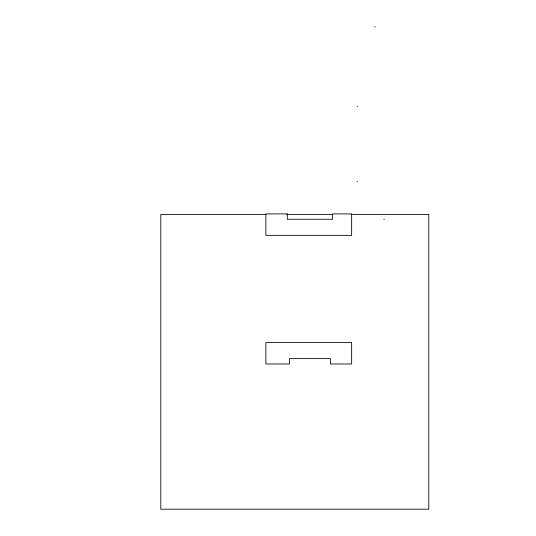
<?xml version="1.0" encoding="UTF-8"?>
<svg xmlns="http://www.w3.org/2000/svg" width="536" height="536" viewBox="0 0 536 536"><rect width="100%" height="100%" fill="white"/><g stroke="black" fill="none" stroke-linecap="round" stroke-linejoin="round"><path stroke-width="0.8" d="M374.61 26.8L375.2 26.8M356.996 106.704L357.586 106.704M356.996 181.744L357.586 181.744M265.997 214.4L160.8 214.4L160.8 509.2L428.8 509.2L428.8 214.4L351.154 214.4M286.867 214.4L332.789 214.4M383.796 219.264L384.386 219.264M287.316 213.904L265.876 213.904L265.876 235.344L351.636 235.344L351.636 213.904L332.615 213.904L332.615 219.264L287.316 219.264L287.316 213.904M351.636 342.544L265.876 342.544L265.876 363.984L289.427 363.984L289.427 358.624L330.364 358.624L330.364 363.984L351.636 363.984L351.636 342.544"/></g></svg>
